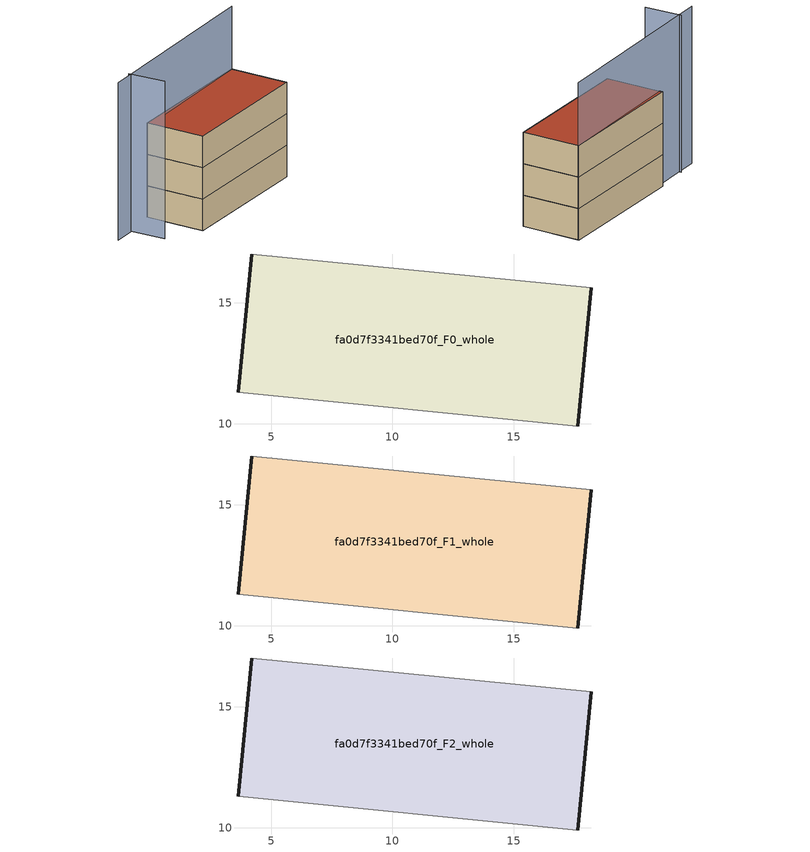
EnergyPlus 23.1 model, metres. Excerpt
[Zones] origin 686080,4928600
fa0d7f3341bed70f_F0_whole
 floor ground (EU_floor_Construction): 17.64,9.92 18.2,15.62 4.21,17 3.65,11.3 z0
 wall outside (EU_wall_Construction): 3.65,11.3 4.21,17 / 18.2,15.62 17.64,9.92 z0:3
 wall adiabatic (EU_wall_Construction): 17.64,9.92 3.65,11.3 / 4.21,17 18.2,15.62 z0:3
fa0d7f3341bed70f_F1_whole
 floor to fa0d7f3341bed70f_F0_whole (EU_floor_Construction): 17.63,9.92 18.2,15.62 4.21,17 3.65,11.3 z3
 wall outside (EU_wall_Construction): 3.65,11.3 4.21,17 / 18.2,15.62 17.64,9.92 z3:6
 wall adiabatic (EU_wall_Construction): 17.64,9.92 3.65,11.3 / 4.21,17 18.2,15.62 z3:6
fa0d7f3341bed70f_F2_whole
 floor to fa0d7f3341bed70f_F1_whole (EU_floor_Construction): 17.63,9.92 18.2,15.62 4.21,17 3.65,11.3 z6
 wall outside (EU_wall_Construction): 3.65,11.3 4.21,17 / 18.2,15.62 17.64,9.92 z6:9
 wall adiabatic (EU_wall_Construction): 17.64,9.92 3.65,11.3 / 4.21,17 18.2,15.62 z6:9
 roof outside (EU_roof_Construction): 18.2,15.62 17.64,9.92 3.65,11.3 4.21,17 z9
shading: 0.75,17.11 0.57,13.53 / 18.19,15.55 -1.44,17.05 z0:15
[Building]
EU S2 Campaign: North Axis=0; Terrain=City; Solar Distribution=FullExterior
[Site:Location]
Bologna: Latitude=44.5; Longitude=11.25; Time Zone=1; Elevation=37
[SizingPeriod:WeatherFileDays]
AnnualSizingPeriod: Begin Month=1; Begin Day of Month=1; End Month=12; End Day of Month=31; Day of Week for Start Day=Monday; Use Weather File Daylight Saving Period=No; Use Weather File Rain and Snow Indicators=No
[MATERIAL]
EU_InternalMass_Material: Roughness=MediumRough; Thickness=0.1; Conductivity=1; Density=1800; Specific Heat=900; Thermal Absorptance=0.9; Solar Absorptance=0.7; Visible Absorptance=0.7
[MATERIAL:NOMASS] Roughness=MediumRough; Thermal Absorptance=0.9; Solar Absorptance=0.7; Visible Absorptance=0.7
Name | Thermal Resistance
EU_wall_NoMass | 0.937881
EU_roof_NoMass | 0.548572
EU_floor_NoMass | 0.71348
[CONSTRUCTION]
EU_wall_Construction: EU_wall_NoMass
EU_roof_Construction: EU_roof_NoMass
EU_floor_Construction: EU_floor_NoMass
EU_InternalMass_Construction: EU_InternalMass_Material
[ZONE] Type=1; Multiplier=1; Ceiling Height=autocalculate; Volume=241.499; Floor Area=autocalculate; Part of Total Floor Area=Yes
fa0d7f3341bed70f_F0_whole; fa0d7f3341bed70f_F1_whole; fa0d7f3341bed70f_F2_whole
[INTERNALMASS] Construction=EU_InternalMass_Construction; Surface Area=80.4999
Name | Zone or ZoneList
fa0d7f3341bed70f_F0_whole_EU_InternalMass | fa0d7f3341bed70f_F0_whole
fa0d7f3341bed70f_F1_whole_EU_InternalMass | fa0d7f3341bed70f_F1_whole
fa0d7f3341bed70f_F2_whole_EU_InternalMass | fa0d7f3341bed70f_F2_whole
[OTHEREQUIPMENT] Fuel Type=Electricity; Design Level Calculation Method=Watts/Area; Power per Zone Floor Area=1; Fraction Latent=0; Fraction Radiant=0; Fraction Lost=0; Carbon Dioxide Generation Rate=0; EndUse Subcategory=EU_Step8_InternalGains
Name | Zone or ZoneList or Space or SpaceList | Schedule
EU_Step8_InternalGain_fa0d7f3341bed70f_F0_whole_f000 | fa0d7f3341bed70f_F0_whole | EU_Step8_GainSchedule_fa0d7f3341bed70f_F0_whole_f000
EU_Step8_InternalGain_fa0d7f3341bed70f_F1_whole_f000 | fa0d7f3341bed70f_F1_whole | EU_Step8_GainSchedule_fa0d7f3341bed70f_F1_whole_f000
EU_Step8_InternalGain_fa0d7f3341bed70f_F2_whole_f000 | fa0d7f3341bed70f_F2_whole | EU_Step8_GainSchedule_fa0d7f3341bed70f_F2_whole_f000
[ZONEVENTILATION:DESIGNFLOWRATE] Schedule=EU_AlwaysOn; Design Flow Rate Calculation Method=AirChanges/Hour; Air Changes per Hour=0.687892; Ventilation Type=Natural; Fan Pressure Rise=0; Fan Total Efficiency=1; Constant Term Coefficient=1; Temperature Term Coefficient=0; Velocity Term Coefficient=0; Velocity Squared Term Coefficient=0; Minimum Indoor Temperature=-100; Maximum Indoor Temperature=100; Delta Temperature=-100; Minimum Outdoor Temperature=-100; Maximum Outdoor Temperature=100; Maximum Wind Speed=40
Name | Zone or ZoneList or Space or SpaceList
EU_ConstantAir_fa0d7f3341bed70f_F0_whole | fa0d7f3341bed70f_F0_whole
EU_ConstantAir_fa0d7f3341bed70f_F1_whole | fa0d7f3341bed70f_F1_whole
EU_ConstantAir_fa0d7f3341bed70f_F2_whole | fa0d7f3341bed70f_F2_whole
[HVACTEMPLATE:THERMOSTAT] Constant Heating Setpoint=20; Constant Cooling Setpoint=50
EU_HeatOnly_fa0d7f3341bed70f_F0_whole; EU_HeatOnly_fa0d7f3341bed70f_F1_whole; EU_HeatOnly_fa0d7f3341bed70f_F2_whole
[HVACTEMPLATE:ZONE:IDEALLOADSAIRSYSTEM] System Availability Schedule=EU_AlwaysOn; Maximum Heating Supply Air Temperature=50; Minimum Cooling Supply Air Temperature=13; Maximum Heating Supply Air Humidity Ratio=0.0156; Minimum Cooling Supply Air Humidity Ratio=0.0077; Heating Limit=NoLimit; Cooling Limit=NoLimit; Heating Availability Schedule=EU_AlwaysOn; Cooling Availability Schedule=EU_CoolingOff; Dehumidification Control Type=ConstantSensibleHeatRatio; Cooling Sensible Heat Ratio=0.7; Dehumidification Setpoint=60; Humidification Control Type=None; Humidification Setpoint=30; Outdoor Air Method=None; Outdoor Air Flow Rate per Person=0.00944; Outdoor Air Flow Rate per Zone Floor Area=0; Outdoor Air Flow Rate per Zone=0; Demand Controlled Ventilation Type=None; Outdoor Air Economizer Type=NoEconomizer; Heat Recovery Type=None; Sensible Heat Recovery Effectiveness=0.7; Latent Heat Recovery Effectiveness=0.65
Name | Template Thermostat
fa0d7f3341bed70f_F0_whole | EU_HeatOnly_fa0d7f3341bed70f_F0_whole
fa0d7f3341bed70f_F1_whole | EU_HeatOnly_fa0d7f3341bed70f_F1_whole
fa0d7f3341bed70f_F2_whole | EU_HeatOnly_fa0d7f3341bed70f_F2_whole
[SIZING:ZONE] Zone Cooling Design Supply Air Temperature Input Method=SupplyAirTemperature; Zone Cooling Design Supply Air Temperature=13; Zone Heating Design Supply Air Temperature Input Method=SupplyAirTemperature; Zone Heating Design Supply Air Temperature=50; Zone Cooling Design Supply Air Humidity Ratio=0.008; Zone Heating Design Supply Air Humidity Ratio=0.008; Cooling Design Air Flow Method=DesignDay; Cooling Design Air Flow Rate=0; Cooling Minimum Air Flow per Zone Floor Area=0.000762; Cooling Minimum Air Flow=0; Cooling Minimum Air Flow Fraction=0.2; Heating Design Air Flow Method=DesignDay; Heating Design Air Flow Rate=0; Heating Maximum Air Flow per Zone Floor Area=0.002032; Heating Maximum Air Flow=0.141576; Heating Maximum Air Flow Fraction=0.3; Account for Dedicated Outdoor Air System=No; Dedicated Outdoor Air System Control Strategy=NeutralSupplyAir; Dedicated Outdoor Air Low Setpoint Temperature for Design=autosize; Dedicated Outdoor Air High Setpoint Temperature for Design=autosize; Zone Load Sizing Method=Sensible Load Only No Latent Load; Zone Latent Cooling Design Supply Air Humidity Ratio Input Method=HumidityRatioDifference; Zone Cooling Design Supply Air Humidity Ratio Difference=0.005; Zone Latent Heating Design Supply Air Humidity Ratio Input Method=HumidityRatioDifference; Zone Humidification Design Supply Air Humidity Ratio Difference=0.005
fa0d7f3341bed70f_F0_whole; fa0d7f3341bed70f_F1_whole; fa0d7f3341bed70f_F2_whole
[SCHEDULE:CONSTANT]
Name | Hourly Value
EU_AlwaysOn | 1
EU_CoolingOff | 0
[SCHEDULE:FILE] Column Number=1; Rows to Skip at Top=0; Number of Hours of Data=8760; Column Separator=Comma; Interpolate to Timestep=No; Minutes per Item=60; Adjust Schedule for Daylight Savings=Yes
Name | File
EU_Step8_GainSchedule_fa0d7f3341bed70f_F0_whole_f000 | ../../schedules/fa0d7f3341bed70f/fa0d7f3341bed70f_F0_whole_f000_gain.csv
EU_Step8_GainSchedule_fa0d7f3341bed70f_F1_whole_f000 | ../../schedules/fa0d7f3341bed70f/fa0d7f3341bed70f_F1_whole_f000_gain.csv
EU_Step8_GainSchedule_fa0d7f3341bed70f_F2_whole_f000 | ../../schedules/fa0d7f3341bed70f/fa0d7f3341bed70f_F2_whole_f000_gain.csv
